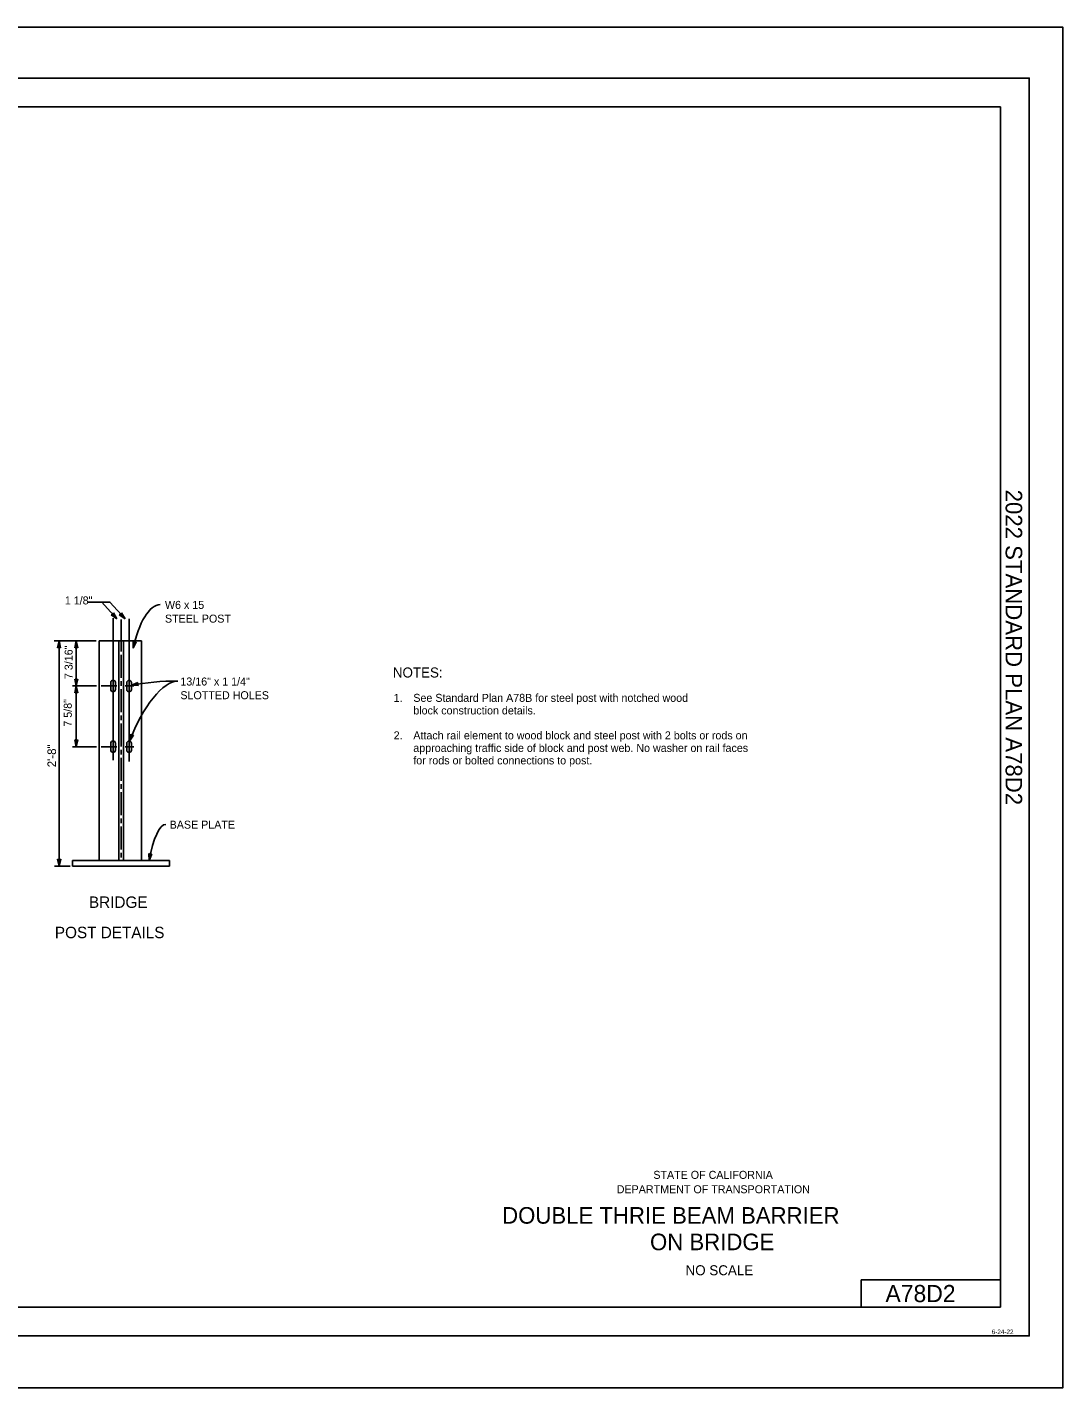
# Model space of a CAD drawing. Extents: x -894 to 866, y -476 to 714.
# Drawn here: x -40 to 866, y -476 to 714 of the extents above; entities that cross this region are included whole.
import ezdxf

# ---------------------------------------------------------------- set-up
doc = ezdxf.new("R2010")
doc.units = 0
for name, color, linetype in [('10 Sheet Format', 7, 'Continuous'), ('56 Stage 3 Anno', 7, 'Continuous'), ('57 Undefined', 7, 'Continuous'), ('60 Nongeo Data', 7, 'Continuous')]:
    doc.layers.add(name, color=color, linetype=linetype)

msp = doc.modelspace()

# ---------------------------------------------------------------- linework, layer by layer
at = {"layer": '10 Sheet Format'}
for p, q in [((-813.5, 644), (811.5, 644)), ((811.5, -406), (811.5, 644)), ((689.5, -406), (689.5, -382)), ((689.5, -382), (811.5, -382)), ((-813.5, -406), (811.5, -406))]:
    msp.add_line(p, q, dxfattribs=at)
for points in [[(-894, 713.6), (866, 713.6), (866, -476.4), (-894, -476.4)], [(-863.4, 669), (836.6, 669), (836.6, -431), (-863.4, -431)], [(-863.4, 669), (836.6, 669), (836.6, -431), (-863.4, -431)]]:
    msp.add_lwpolyline(points, close=True, dxfattribs=at)
at = {"layer": '56 Stage 3 Anno'}
for p, q in [((32.6, 210.6), (12.5, 210.6)), ((37.9, 196.5), (25.1, 210.6)), ((45.5, 196.1), (32.3, 210.6)), ((33.4, 199.7), (34.9, 200)), ((38.4, 196.1), (33.4, 199.7)), ((33.4, 199.7), (33.4, 199.7)), ((37.5, 197.2), (33.8, 199.7)), ((36.5, 198.2), (34.2, 199.8)), ((35.6, 199.2), (34.6, 199.9)), ((34.9, 200), (35.4, 201.5)), ((35, 200.3), (35.6, 199.2)), ((35.1, 200.7), (36.5, 198.2)), ((35.2, 201.1), (37.5, 197.2)), ((35.2, 72.4), (35.2, 196.6)), ((35.4, 201.5), (35.4, 201.5)), ((35.4, 201.5), (38.4, 196.1)), ((38.4, 196.1), (38.4, 196.1)), ((40.4, 199.7), (42, 200)), ((45.5, 196.1), (40.4, 199.7)), ((40.4, 199.7), (40.4, 199.7)), ((44.5, 197.2), (40.9, 199.7)), ((43.6, 198.2), (41.2, 199.8)), ((42.7, 199.2), (41.7, 199.9)), ((42, 200), (42.4, 201.5)), ((42.1, 200.3), (42.7, 199.2)), ((42.2, 200.7), (43.6, 198.2)), ((42.3, 201.1), (44.5, 197.2)), ((42.4, 201.5), (42.4, 201.5)), ((42.4, 201.5), (45.5, 196.1)), ((45.5, 196.1), (45.5, 196.1)), ((49, 71.3), (49, 196.1)), ((20.2, 176.8), (-16.4, 176.8)), ((-13.5, 170.8), (-12.2, 176.8)), ((-12.2, 171.6), (-13.5, 170.8)), ((-13.5, 170.8), (-13.5, 170.8)), ((-13.2, 171), (-12.2, 175.4)), ((-12.8, 171.3), (-12.2, 174)), ((-12.5, 171.4), (-12.2, 172.7)), ((-12.2, -20.2), (-12.2, 176.8)), ((-12.2, 176.8), (-12.2, 176.8)), ((-12.2, 176.8), (-10.9, 170.8)), ((-12.2, 175.4), (-11.2, 171)), ((-12.2, 174), (-11.6, 171.2)), ((-12.2, 172.7), (-11.9, 171.5)), ((-10.9, 170.8), (-12.2, 171.6)), ((-10.9, 170.8), (-10.9, 170.8)), ((1.5, 170.8), (2.8, 176.8)), ((2.8, 171.6), (1.5, 170.8)), ((1.5, 170.8), (1.5, 170.8)), ((1.8, 171), (2.8, 175.4)), ((2.2, 171.3), (2.8, 174)), ((2.5, 171.4), (2.8, 172.7)), ((2.8, 176.8), (2.8, 176.8)), ((2.8, 176.8), (4.1, 170.8)), ((2.8, 137.4), (2.8, 176.8)), ((2.8, 175.4), (3.8, 171)), ((2.8, 174), (3.4, 171.2)), ((2.8, 172.7), (3.1, 171.5)), ((4.1, 170.8), (2.8, 171.6)), ((4.1, 170.8), (4.1, 170.8)), ((52.6, 170.4), (52.6, 176.6)), ((52.6, 176.6), (52.6, 176.6)), ((52.6, 176.6), (53.7, 175.5)), ((55.2, 176), (52.6, 170.4)), ((52.6, 170.4), (52.6, 170.4)), ((52.9, 171.8), (52.9, 176.3)), ((54.8, 175.9), (52.9, 171.8)), ((53.2, 173.1), (53.2, 176)), ((54.4, 175.7), (53.2, 173.1)), ((53.5, 174.5), (53.5, 175.7)), ((54, 175.6), (53.5, 174.5)), ((53.7, 175.5), (55.2, 176)), ((55.2, 176), (55.2, 176)), ((2.8, 137.4), (1.5, 143.4)), ((1.5, 143.4), (1.5, 143.4)), ((1.5, 143.4), (2.8, 142.6)), ((2.8, 138.8), (1.8, 143.2)), ((2.8, 140.2), (2.2, 143)), ((2.8, 142.6), (4.2, 143.4)), ((4.2, 143.4), (2.8, 137.4)), ((3.8, 143.2), (2.8, 138.8)), ((3.4, 143), (2.8, 140.2)), ((3.1, 142.8), (2.8, 141.6)), ((4.2, 143.4), (4.2, 143.4)), ((20.5, 137.4), (-0.5, 137.4)), ((1.5, 131.4), (2.8, 137.4)), ((2.8, 132.2), (1.5, 131.4)), ((1.5, 131.4), (1.5, 131.4)), ((1.8, 131.7), (2.8, 136.1)), ((2.2, 131.9), (2.8, 134.7)), ((2.5, 132.1), (2.8, 133.3)), ((2.8, 141.6), (2.6, 142.8)), ((2.8, 137.4), (2.8, 137.4)), ((2.8, 137.4), (4.1, 131.4)), ((2.8, 84.3), (2.8, 137.4)), ((2.8, 137.4), (2.8, 137.4)), ((2.8, 136), (3.8, 131.7)), ((2.8, 134.7), (3.4, 131.8)), ((2.8, 133.3), (3.1, 132.1)), ((4.1, 131.4), (2.8, 132.2)), ((4.1, 131.4), (4.1, 131.4)), ((38.4, 137.4), (24.5, 137.4)), ((53.2, 137.4), (45.5, 137.4)), ((51, 138), (56.6, 140.5)), ((57.2, 137.9), (51, 138)), ((51, 138), (51, 138)), ((52.4, 138.3), (56.5, 140.1)), ((56.9, 138.2), (52.4, 138.2)), ((53.7, 138.5), (56.3, 139.7)), ((56.6, 138.5), (53.7, 138.5)), ((55.1, 138.8), (56.2, 139.3)), ((56.3, 138.8), (55.1, 138.8)), ((56.6, 140.5), (56.1, 139)), ((56.1, 139), (57.2, 137.9)), ((56.6, 140.5), (56.6, 140.5)), ((57.2, 137.9), (57.2, 137.9)), ((20.5, 84.3), (-0.5, 84.3)), ((2.8, 84.3), (1.5, 90.3)), ((1.5, 90.3), (1.5, 90.3)), ((1.5, 90.3), (2.8, 89.5)), ((2.8, 85.7), (1.8, 90.1)), ((2.8, 87.1), (2.2, 89.9)), ((2.8, 88.4), (2.6, 89.6)), ((2.8, 89.5), (4.2, 90.3)), ((4.2, 90.3), (2.8, 84.3)), ((3.8, 90.1), (2.8, 85.7)), ((3.4, 89.8), (2.8, 87.1)), ((3.1, 89.7), (2.8, 88.4)), ((2.8, 84.3), (2.8, 84.3)), ((4.2, 90.3), (4.2, 90.3)), ((38.4, 84.3), (24.5, 84.3)), ((53.2, 84.3), (45.5, 84.3)), ((49.4, 89.1), (50.3, 95.2)), ((52.8, 94.3), (49.4, 89.1)), ((49.4, 89.1), (49.4, 89.1)), ((49.9, 90.4), (50.5, 94.9)), ((52.4, 94.2), (49.9, 90.4)), ((50.3, 95.2), (50.3, 95.2)), ((50.3, 95.2), (51.2, 94)), ((50.4, 91.7), (50.8, 94.6)), ((52, 94.1), (50.4, 91.7)), ((50.9, 93), (51, 94.2)), ((51.6, 94), (50.9, 93)), ((51.2, 94), (52.8, 94.3)), ((52.8, 94.3), (52.8, 94.3)), ((66.5, -15.2), (66.3, -9.1)), ((66.3, -9.1), (66.3, -9.1)), ((66.3, -9.1), (67.5, -10.1)), ((68.9, -9.6), (66.5, -15.2)), ((66.8, -13.8), (66.6, -9.4)), ((68.5, -9.7), (66.8, -13.9)), ((67, -12.5), (66.9, -9.6)), ((68.1, -9.9), (67, -12.5)), ((67.3, -11.1), (67.2, -9.9)), ((67.8, -10), (67.3, -11.1)), ((67.5, -10.1), (68.9, -9.6)), ((68.9, -9.6), (68.9, -9.6)), ((-2.6, -20.2), (-16.2, -20.2)), ((-12.2, -20.2), (-13.5, -14.2)), ((-13.5, -14.2), (-13.5, -14.2)), ((-13.5, -14.2), (-12.2, -15)), ((-12.2, -18.8), (-13.2, -14.5)), ((-12.2, -17.5), (-12.8, -14.6)), ((-12.2, -16.1), (-12.4, -14.9)), ((-12.2, -15), (-10.8, -14.2)), ((-10.8, -14.2), (-12.2, -20.2)), ((-11.2, -14.4), (-12.2, -18.8)), ((-11.6, -14.7), (-12.2, -17.5)), ((-11.9, -14.8), (-12.2, -16.1)), ((-12.2, -20.2), (-12.2, -20.2)), ((-10.8, -14.2), (-10.8, -14.2)), ((66.5, -15.2), (66.5, -15.2))]:
    msp.add_line(p, q, dxfattribs=at)
for points in [[(42, 195.4), (42, 167.5)], [(42, 164.5), (42, 144.5)], [(42, 141.5), (42, 137.5)], [(42, 134.5), (42, 114.5)], [(42, 111.5), (42, 107.5)], [(42, 104.5), (42, 84.5)], [(42, 81.5), (42, 77.5)], [(42, 74.5), (42, 54.5)], [(42, 51.5), (42, 47.5)], [(42, 44.5), (42, 24.5)], [(42, 21.5), (42, 17.5)], [(42, 14.5), (42, -5.5)], [(42, -8.5), (42, -12.5)]]:
    msp.add_lwpolyline(points, dxfattribs=at)
for centre, major_axis, ratio, start_param, end_param in [((70.8, 158.1), (-6.6, -50.5), 0.392627, 3.203906, 4.517769), ((71.9, 84.1), (-22.9, -57), 0.371494, 3.276969, 4.77273), ((84.3, 117.4), (-70.7, -2), 0.341991, 4.596737, 5.19275), ((76.6, -28.8), (-4.7, -45.1), 0.262494, 3.144663, 4.434597)]:
    msp.add_ellipse(centre, major_axis=major_axis, ratio=ratio, start_param=start_param, end_param=end_param, dxfattribs=at)
at = {"layer": '60 Nongeo Data'}
for p, q in [((22.8, -15.2), (22.8, 176.8)), ((22.8, 176.8), (59.8, 176.8)), ((40, -14.3), (40, 176.3)), ((44, -14.3), (44, 176.9)), ((59.8, 176.8), (59.8, -15.2)), ((33, 140.4), (33, 134.4)), ((37, 134.4), (37, 140.4)), ((47, 140.3), (47, 134.3)), ((51, 134.3), (51, 140.3)), ((33, 87.3), (33, 81.3)), ((37, 81.3), (37, 87.3)), ((47, 87.2), (47, 81.2)), ((51, 81.2), (51, 87.2)), ((-0.5, -15.2), (84.5, -15.2)), ((-0.5, -20.2), (-0.5, -15.2)), ((84.5, -20.2), (-0.5, -20.2)), ((84.5, -15.2), (84.5, -20.2))]:
    msp.add_line(p, q, dxfattribs=at)
for centre, start, end in [((35, 140.4), 359.9999, 179.9999), ((35, 134.4), 180.0001, 0.0001), ((49, 140.3), 359.9999, 179.9999), ((49, 134.3), 180.0001, 0.0001), ((35, 87.3), 359.9999, 179.9999), ((49, 87.2), 359.9999, 179.9999), ((35, 81.3), 180.0001, 0.0001), ((49, 81.2), 180.0001, 0.0001)]:
    msp.add_arc(centre, 2, start, end, dxfattribs=at)

# ---------------------------------------------------------------- texts
at = {"layer": '10 Sheet Format'}
msp.add_text('2022 STANDARD PLAN A78D2', height=14.5, rotation=270, dxfattribs=at).set_placement((815.9, 309.1))
for s, height, p in [('STATE OF CALIFORNIA', 7, (507.7, -293.7)), ('DEPARTMENT OF TRANSPORTATION', 7, (475.7, -306.3)), ('DOUBLE THRIE BEAM BARRIER', 14.5, (375.4, -332.9)), ('ON BRIDGE', 14.5, (504.8, -356.1)), ('NO SCALE', 8.75, (535.9, -378)), ('A78D2', 15, (710.8, -401.5)), ('6-24-22', 4, (803.8, -429.5))]:
    msp.add_text(s, height=height, dxfattribs=at).set_placement(p)
at = {"layer": '57 Undefined'}
for s, height, p in [('1 1/8"', 7, (-7.2, 208.7)), ('W6 x 15', 7, (80.4, 204.8)), ('STEEL POST', 7, (80.4, 192.8)), ('13/16" x 1 1/4"', 7, (93.9, 137.8)), ('NOTES:', 8.75, (279.8, 144.8)), ('SLOTTED HOLES', 7, (93.9, 125.8)), ('1.', 7, (280.5, 123.5)), ('See Standard Plan A78B for steel post with notched wood', 7, (297.7, 123.5)), ('block construction details.', 7, (297.7, 112.5)), ('2.', 7, (280.5, 90.7)), ('Attach rail element to wood block and steel post with 2 bolts or rods on', 7, (297.7, 90.7)), ('approaching traffic side of block and post web. No washer on rail faces', 7, (297.7, 79.7)), ('for rods or bolted connections to post.', 7, (297.7, 68.8)), ('BASE PLATE', 7, (84.5, 12.6)), ('BRIDGE', 10, (13.9, -56.7)), ('POST DETAILS', 10, (-15.9, -83.2))]:
    msp.add_text(s, height=height, dxfattribs=at).set_placement(p)
for s, height, p in [('7 3/16"', 7, (-0.4, 143.4)), ('7 5/8"', 7, (-1.1, 101.8)), ('2\'-8"', 7.5, (-14.9, 66.3))]:
    msp.add_text(s, height=height, rotation=90, dxfattribs=at).set_placement(p)

doc.saveas('drawing.dxf')
